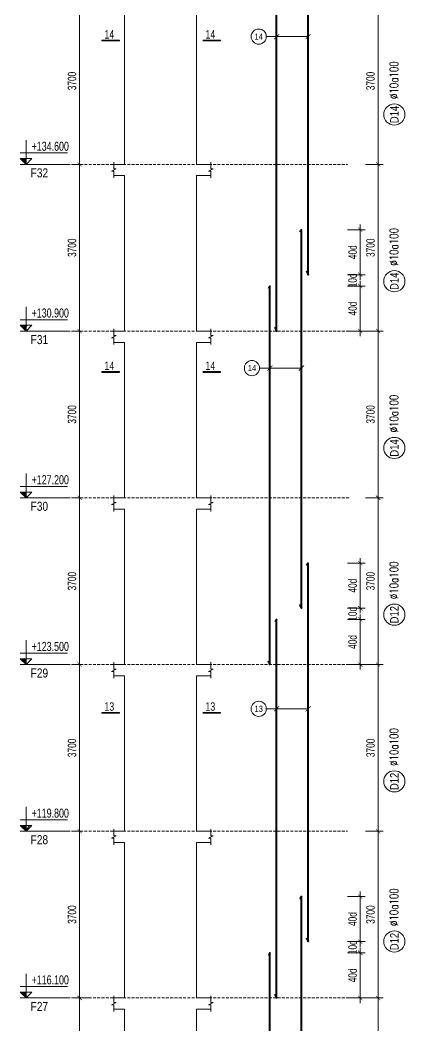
# Model space of a CAD drawing. Header units: millimetres. Extents: x 415878 to 795945, y 85573 to 378758.
# Drawn here: x 415878 to 424421, y 216810 to 239131 of the extents above; entities that cross this region are included whole.
import ezdxf
from ezdxf.enums import TextEntityAlignment as Align

# ---------------------------------------------------------------- set-up
doc = ezdxf.new("R2010")
doc.units = ezdxf.units.MM
doc.linetypes.add('DASHED2', pattern=[9.524999999999999, 6.35, -3.175])
doc.layers.get('0').update_dxf_attribs({"lineweight": 20})
doc.layers.get('Defpoints').update_dxf_attribs({"color": 151, "lineweight": 9})
for name, color, linetype, lineweight in [('NDC_S_ANNO', 7, 'Continuous', 20), ('NDC_S_CONTINUOUS', 3, 'Continuous', 20), ('NDC_S_DIM', 1, 'Continuous', 15), ('NDC_S_ENG TITLE', 3, 'Continuous', 20), ('NDC_S_HATCH MATERIAL', 8, 'Continuous', 13), ('NDC_S_LEADER', 1, 'Continuous', 15), ('NDC_S_REBAR NO.', 7, 'Continuous', 20), ('NDC_S_REBAR NO. BOX', 1, 'Continuous', 9), ('NDC_S_STIRRUP', 4, 'Continuous', 40), ('NDC_S_TEXT SYMBOL', 7, 'Continuous', 20), ('NDC_S_VN TEXT', 7, 'Continuous', 20)]:
    doc.layers.add(name, color=color, linetype=linetype, lineweight=lineweight)
doc.styles.add('NDC_ANNO', font='', dxfattribs={"width": 0.8})
doc.styles.add('NDC_ARIAL', font='arial.ttf', dxfattribs={"width": 0.85})
doc.styles.add('NDC_DIM', font='', dxfattribs={"width": 0.75})
doc.styles.add('NDC_ROMANS', font='romans.shx', dxfattribs={"width": 0.7})
doc.styles.add('NDC_VIE TXT', font='arial.ttf', dxfattribs={"width": 0.8})
doc.styles.get('NDC_ANNO').set_extended_font_data('Dotum')
doc.styles.get('NDC_DIM').set_extended_font_data('Dotum')
doc.dimstyles.new('NDC_dim_75', dxfattribs={"dimscale": 75, "dimtxt": 2.5, "dimasz": 1.5, "dimexe": 1.5, "dimexo": 2.5, "dimgap": 1, "dimtad": 1, "dimdec": 0, "dimzin": 0, "dimdsep": 46, "dimtxsty": 'NDC_DIM', "dimblk": 'DIMMARK', "dimcen": 0.09, "dimdle": 1.2, "dimclrd": 1, "dimclre": 1, "dimclrt": 3, "dimadec": 0, "dimazin": 0, "dimtfac": 1, "dimtdec": 0, "dimtix": 1, "dimtofl": 0, "dimtmove": 0, "dimatfit": 3, "dimfxl": 8, "dimfxlon": 1, "dimtolj": 1, "dimtzin": 0, "dimarcsym": 0})

# ---------------------------------------------------------------- blocks, each defined once
blk = doc.blocks.new('DIMMARK')
at = {"layer": 'NDC_S_DIM', "color": 1}
blk.add_line((-1.5, 0), (1, 0), dxfattribs=at)
at = {"layer": 'NDC_S_DIM', "color": 2, "const_width": 0.1}
blk.add_lwpolyline([(-0.4242640687119285, -0.4242640687119285), (0.4242640687119285, 0.4242640687119285)], dxfattribs=at)
blk = doc.blocks.new('*D834')
at = {"layer": 'Defpoints', "color": 0, "transparency": 16777216}
for p in [(417199.4336846803, 217429.3984995254), (417641.2754156945, 217429.3984995254), (417641.2754156945, 213729.3984995254)]:
    blk.add_point(p, dxfattribs=at)
at = {"layer": 'NDC_S_HATCH MATERIAL', "color": 1, "lineweight": -2, "transparency": 16777216}
for p, q in [((417453.7754156945, 217429.3984995254), (417086.9336846803, 217429.3984995254)), ((417199.4336846803, 213841.8984995254), (417199.4336846803, 217316.8984995254)), ((417453.7754156945, 213729.3984995254), (417086.9336846803, 213729.3984995254))]:
    blk.add_line(p, q, dxfattribs=at)
at = {"layer": 'NDC_S_HATCH MATERIAL', "color": 1, "lineweight": -2, "transparency": 16777216, "xscale": 112.5, "yscale": 112.5, "zscale": 112.5}
for p, rotation in [((417199.4336846803, 217429.3984995254), 90), ((417199.4336846803, 213729.3984995254), 270)]:
    blk.add_blockref('DIMMARK', p, dxfattribs=dict(at, rotation=rotation))
at = {"layer": 'NDC_S_HATCH MATERIAL', "color": 3, "transparency": 16777216, "insert": (417030.6836846803, 215579.3984995254), "char_height": 187.5, "attachment_point": 5, "rotation": 90, "style": 'NDC_DIM'}
blk.add_mtext('\\A1;3700', dxfattribs=at)
blk = doc.blocks.new('*D835')
at = {"layer": 'Defpoints', "color": 0, "transparency": 16777216}
for p in [(417199.4336846806, 221129.3984995254), (417461.7399424271, 221129.3984995254), (417641.2754156945, 217429.3984995254)]:
    blk.add_point(p, dxfattribs=at)
at = {"layer": 'NDC_S_HATCH MATERIAL', "color": 1, "lineweight": -2, "transparency": 16777216}
for p, q in [((417274.2399424271, 221129.3984995254), (417086.9336846806, 221129.3984995254)), ((417199.4336846806, 217541.8984995254), (417199.4336846806, 221016.8984995254)), ((417453.7754156945, 217429.3984995254), (417086.9336846806, 217429.3984995254))]:
    blk.add_line(p, q, dxfattribs=at)
at = {"layer": 'NDC_S_HATCH MATERIAL', "color": 1, "lineweight": -2, "transparency": 16777216, "xscale": 112.5, "yscale": 112.5, "zscale": 112.5}
for p, rotation in [((417199.4336846806, 221129.3984995254), 90), ((417199.4336846806, 217429.3984995254), 270)]:
    blk.add_blockref('DIMMARK', p, dxfattribs=dict(at, rotation=rotation))
at = {"layer": 'NDC_S_HATCH MATERIAL', "color": 3, "transparency": 16777216, "insert": (417030.6836846805, 219279.3984995254), "char_height": 187.5, "attachment_point": 5, "rotation": 90, "style": 'NDC_DIM'}
blk.add_mtext('\\A1;3700', dxfattribs=at)
blk = doc.blocks.new('*D836')
at = {"layer": 'Defpoints', "color": 0, "transparency": 16777216}
for p in [(417199.4336846808, 224829.3984995254), (417461.7399424271, 224829.3984995254), (417461.7399424271, 221129.3984995254)]:
    blk.add_point(p, dxfattribs=at)
at = {"layer": 'NDC_S_HATCH MATERIAL', "color": 1, "lineweight": -2, "transparency": 16777216}
for p, q in [((417274.2399424271, 224829.3984995254), (417086.9336846808, 224829.3984995254)), ((417199.4336846808, 221241.8984995254), (417199.4336846808, 224716.8984995254)), ((417274.2399424271, 221129.3984995254), (417086.9336846808, 221129.3984995254))]:
    blk.add_line(p, q, dxfattribs=at)
at = {"layer": 'NDC_S_HATCH MATERIAL', "color": 1, "lineweight": -2, "transparency": 16777216, "xscale": 112.5, "yscale": 112.5, "zscale": 112.5}
for p, rotation in [((417199.4336846808, 224829.3984995254), 90), ((417199.4336846808, 221129.3984995254), 270)]:
    blk.add_blockref('DIMMARK', p, dxfattribs=dict(at, rotation=rotation))
at = {"layer": 'NDC_S_HATCH MATERIAL', "color": 3, "transparency": 16777216, "insert": (417030.6836846807, 222979.3984995254), "char_height": 187.5, "attachment_point": 5, "rotation": 90, "style": 'NDC_DIM'}
blk.add_mtext('\\A1;3700', dxfattribs=at)
blk = doc.blocks.new('*D837')
at = {"layer": 'Defpoints', "color": 0, "transparency": 16777216}
for p in [(417199.433684681, 228529.3984995254), (417461.7399424271, 228529.3984995254), (417461.7399424271, 224829.3984995254)]:
    blk.add_point(p, dxfattribs=at)
at = {"layer": 'NDC_S_HATCH MATERIAL', "color": 1, "lineweight": -2, "transparency": 16777216}
for p, q in [((417274.2399424271, 228529.3984995254), (417086.933684681, 228529.3984995254)), ((417199.433684681, 224941.8984995254), (417199.433684681, 228416.8984995254)), ((417274.2399424271, 224829.3984995254), (417086.933684681, 224829.3984995254))]:
    blk.add_line(p, q, dxfattribs=at)
at = {"layer": 'NDC_S_HATCH MATERIAL', "color": 1, "lineweight": -2, "transparency": 16777216, "xscale": 112.5, "yscale": 112.5, "zscale": 112.5}
for p, rotation in [((417199.433684681, 228529.3984995254), 90), ((417199.433684681, 224829.3984995254), 270)]:
    blk.add_blockref('DIMMARK', p, dxfattribs=dict(at, rotation=rotation))
at = {"layer": 'NDC_S_HATCH MATERIAL', "color": 3, "transparency": 16777216, "insert": (417030.683684681, 226679.3984995254), "char_height": 187.5, "attachment_point": 5, "rotation": 90, "style": 'NDC_DIM'}
blk.add_mtext('\\A1;3700', dxfattribs=at)
blk = doc.blocks.new('*D838')
at = {"layer": 'Defpoints', "color": 0, "transparency": 16777216}
for p in [(417199.4336846813, 232229.3984995254), (417461.7399424273, 232229.3984995254), (417461.7399424271, 228529.3984995254)]:
    blk.add_point(p, dxfattribs=at)
at = {"layer": 'NDC_S_HATCH MATERIAL', "color": 1, "lineweight": -2, "transparency": 16777216}
for p, q in [((417274.2399424273, 232229.3984995254), (417086.9336846813, 232229.3984995254)), ((417199.4336846813, 228641.8984995254), (417199.4336846813, 232116.8984995254)), ((417274.2399424271, 228529.3984995254), (417086.9336846813, 228529.3984995254))]:
    blk.add_line(p, q, dxfattribs=at)
at = {"layer": 'NDC_S_HATCH MATERIAL', "color": 1, "lineweight": -2, "transparency": 16777216, "xscale": 112.5, "yscale": 112.5, "zscale": 112.5}
for p, rotation in [((417199.4336846813, 232229.3984995254), 90), ((417199.4336846813, 228529.3984995254), 270)]:
    blk.add_blockref('DIMMARK', p, dxfattribs=dict(at, rotation=rotation))
at = {"layer": 'NDC_S_HATCH MATERIAL', "color": 3, "transparency": 16777216, "insert": (417030.6836846812, 230379.3984995254), "char_height": 187.5, "attachment_point": 5, "rotation": 90, "style": 'NDC_DIM'}
blk.add_mtext('\\A1;3700', dxfattribs=at)
blk = doc.blocks.new('*D839')
at = {"layer": 'Defpoints', "color": 0, "transparency": 16777216}
for p in [(417199.4336846815, 235929.3984995254), (417461.7399424273, 235929.3984995254), (417461.7399424273, 232229.3984995254)]:
    blk.add_point(p, dxfattribs=at)
at = {"layer": 'NDC_S_HATCH MATERIAL', "color": 1, "lineweight": -2, "transparency": 16777216}
for p, q in [((417274.2399424273, 235929.3984995254), (417086.9336846815, 235929.3984995254)), ((417199.4336846815, 232341.8984995254), (417199.4336846815, 235816.8984995254)), ((417274.2399424273, 232229.3984995254), (417086.9336846815, 232229.3984995254))]:
    blk.add_line(p, q, dxfattribs=at)
at = {"layer": 'NDC_S_HATCH MATERIAL', "color": 1, "lineweight": -2, "transparency": 16777216, "xscale": 112.5, "yscale": 112.5, "zscale": 112.5}
for p, rotation in [((417199.4336846815, 235929.3984995254), 90), ((417199.4336846815, 232229.3984995254), 270)]:
    blk.add_blockref('DIMMARK', p, dxfattribs=dict(at, rotation=rotation))
at = {"layer": 'NDC_S_HATCH MATERIAL', "color": 3, "transparency": 16777216, "insert": (417030.6836846814, 234079.3984995254), "char_height": 187.5, "attachment_point": 5, "rotation": 90, "style": 'NDC_DIM'}
blk.add_mtext('\\A1;3700', dxfattribs=at)
blk = doc.blocks.new('*D840')
at = {"layer": 'Defpoints', "color": 0, "transparency": 16777216}
for p in [(417199.4336846817, 239629.3984995254), (417684.4834177055, 239629.3984995254), (417461.7399424273, 235929.3984995254)]:
    blk.add_point(p, dxfattribs=at)
at = {"layer": 'NDC_S_HATCH MATERIAL', "color": 1, "lineweight": -2, "transparency": 16777216}
for p, q in [((417496.9834177055, 239629.3984995254), (417086.9336846817, 239629.3984995254)), ((417199.4336846817, 236041.8984995254), (417199.4336846817, 239516.8984995254)), ((417274.2399424273, 235929.3984995254), (417086.9336846817, 235929.3984995254))]:
    blk.add_line(p, q, dxfattribs=at)
at = {"layer": 'NDC_S_HATCH MATERIAL', "color": 1, "lineweight": -2, "transparency": 16777216, "xscale": 112.5, "yscale": 112.5, "zscale": 112.5}
for p, rotation in [((417199.4336846817, 239629.3984995254), 90), ((417199.4336846817, 235929.3984995254), 270)]:
    blk.add_blockref('DIMMARK', p, dxfattribs=dict(at, rotation=rotation))
at = {"layer": 'NDC_S_HATCH MATERIAL', "color": 3, "transparency": 16777216, "insert": (417030.6836846817, 237779.3984995254), "char_height": 187.5, "attachment_point": 5, "rotation": 90, "style": 'NDC_DIM'}
blk.add_mtext('\\A1;3700', dxfattribs=at)
blk = doc.blocks.new('*D902')
at = {"layer": 'Defpoints', "color": 0, "transparency": 16777216}
for p in [(419794.5496749418, 218429.3984995248), (423428.612312771, 218429.3984995248), (419794.5496749418, 217429.3984995249)]:
    blk.add_point(p, dxfattribs=at)
at = {"layer": 'NDC_S_HATCH MATERIAL', "color": 1, "lineweight": -2, "transparency": 16777216}
for p, q in [((423147.362312771, 218429.3984995248), (423541.112312771, 218429.3984995248)), ((423428.612312771, 217541.8984995249), (423428.612312771, 218316.8984995248)), ((423147.362312771, 217429.3984995249), (423541.112312771, 217429.3984995249))]:
    blk.add_line(p, q, dxfattribs=at)
at = {"layer": 'NDC_S_HATCH MATERIAL', "color": 1, "lineweight": -2, "transparency": 16777216, "xscale": 112.5, "yscale": 112.5, "zscale": 112.5}
for p, rotation in [((423428.612312771, 218429.3984995248), 90), ((423428.612312771, 217429.3984995249), 270)]:
    blk.add_blockref('DIMMARK', p, dxfattribs=dict(at, rotation=rotation))
at = {"layer": 'NDC_S_HATCH MATERIAL', "color": 3, "transparency": 16777216, "insert": (423259.8623127709, 217929.3984995249), "char_height": 187.5, "attachment_point": 5, "rotation": 90, "style": 'NDC_DIM'}
blk.add_mtext('\\A1;\\A1;\\A1;40d', dxfattribs=at)
blk = doc.blocks.new('*D903')
at = {"layer": 'Defpoints', "color": 0, "transparency": 16777216}
for p in [(419794.5496749418, 218679.3984995248), (423428.6123127714, 218679.3984995248), (419794.5496749418, 218429.3984995248)]:
    blk.add_point(p, dxfattribs=at)
at = {"layer": 'NDC_S_HATCH MATERIAL', "color": 1, "lineweight": -2, "transparency": 16777216}
for p, q in [((423428.6123127714, 218791.8984995248), (423428.6123127714, 218904.3984995248)), ((423147.3623127714, 218679.3984995248), (423541.1123127714, 218679.3984995248)), ((423147.3623127714, 218429.3984995248), (423541.1123127714, 218429.3984995248)), ((423428.6123127714, 218316.8984995248), (423428.6123127714, 218204.3984995248))]:
    blk.add_line(p, q, dxfattribs=at)
at = {"layer": 'NDC_S_HATCH MATERIAL', "color": 1, "lineweight": -2, "transparency": 16777216, "xscale": 112.5, "yscale": 112.5, "zscale": 112.5}
for p, rotation in [((423428.6123127714, 218679.3984995248), 270), ((423428.6123127714, 218429.3984995248), 90)]:
    blk.add_blockref('DIMMARK', p, dxfattribs=dict(at, rotation=rotation))
at = {"layer": 'NDC_S_HATCH MATERIAL', "color": 3, "transparency": 16777216, "insert": (423259.8623127714, 218554.3984995248), "char_height": 187.5, "attachment_point": 5, "rotation": 90, "style": 'NDC_DIM'}
blk.add_mtext('\\A1;\\A1;\\A1;10d', dxfattribs=at)
blk = doc.blocks.new('*D904')
at = {"layer": 'Defpoints', "color": 0, "transparency": 16777216}
for p in [(419794.5496749418, 219679.3984995248), (423428.6123127719, 219679.3984995248), (419794.5496749418, 218679.3984995248)]:
    blk.add_point(p, dxfattribs=at)
at = {"layer": 'NDC_S_HATCH MATERIAL', "color": 1, "lineweight": -2, "transparency": 16777216}
for p, q in [((423147.3623127719, 219679.3984995248), (423541.1123127719, 219679.3984995248)), ((423428.6123127719, 218791.8984995248), (423428.6123127719, 219566.8984995248)), ((423147.3623127719, 218679.3984995248), (423541.1123127719, 218679.3984995248))]:
    blk.add_line(p, q, dxfattribs=at)
at = {"layer": 'NDC_S_HATCH MATERIAL', "color": 1, "lineweight": -2, "transparency": 16777216, "xscale": 112.5, "yscale": 112.5, "zscale": 112.5}
for p, rotation in [((423428.6123127719, 219679.3984995248), 90), ((423428.6123127719, 218679.3984995248), 270)]:
    blk.add_blockref('DIMMARK', p, dxfattribs=dict(at, rotation=rotation))
at = {"layer": 'NDC_S_HATCH MATERIAL', "color": 3, "transparency": 16777216, "insert": (423259.8623127718, 219179.3984995248), "char_height": 187.5, "attachment_point": 5, "rotation": 90, "style": 'NDC_DIM'}
blk.add_mtext('\\A1;\\A1;\\A1;40d', dxfattribs=at)
blk = doc.blocks.new('*D905')
at = {"layer": 'Defpoints', "color": 0, "transparency": 16777216}
for p in [(419794.5496749418, 225829.3984995248), (423428.6123127723, 225829.3984995248), (419794.5496749418, 224829.3984995249)]:
    blk.add_point(p, dxfattribs=at)
at = {"layer": 'NDC_S_HATCH MATERIAL', "color": 1, "lineweight": -2, "transparency": 16777216}
for p, q in [((423147.3623127723, 225829.3984995248), (423541.1123127723, 225829.3984995248)), ((423428.6123127723, 224941.8984995249), (423428.6123127723, 225716.8984995248)), ((423147.3623127723, 224829.3984995249), (423541.1123127723, 224829.3984995249))]:
    blk.add_line(p, q, dxfattribs=at)
at = {"layer": 'NDC_S_HATCH MATERIAL', "color": 1, "lineweight": -2, "transparency": 16777216, "xscale": 112.5, "yscale": 112.5, "zscale": 112.5}
for p, rotation in [((423428.6123127723, 225829.3984995248), 90), ((423428.6123127723, 224829.3984995249), 270)]:
    blk.add_blockref('DIMMARK', p, dxfattribs=dict(at, rotation=rotation))
at = {"layer": 'NDC_S_HATCH MATERIAL', "color": 3, "transparency": 16777216, "insert": (423259.8623127722, 225329.3984995249), "char_height": 187.5, "attachment_point": 5, "rotation": 90, "style": 'NDC_DIM'}
blk.add_mtext('\\A1;\\A1;\\A1;40d', dxfattribs=at)
blk = doc.blocks.new('*D906')
at = {"layer": 'Defpoints', "color": 0, "transparency": 16777216}
for p in [(419794.5496749418, 226079.3984995247), (423428.6123127727, 226079.3984995247), (419794.5496749418, 225829.3984995248)]:
    blk.add_point(p, dxfattribs=at)
at = {"layer": 'NDC_S_HATCH MATERIAL', "color": 1, "lineweight": -2, "transparency": 16777216}
for p, q in [((423428.6123127727, 226191.8984995247), (423428.6123127727, 226304.3984995247)), ((423147.3623127727, 226079.3984995247), (423541.1123127727, 226079.3984995247)), ((423147.3623127727, 225829.3984995248), (423541.1123127727, 225829.3984995248)), ((423428.6123127727, 225716.8984995248), (423428.6123127727, 225604.3984995248))]:
    blk.add_line(p, q, dxfattribs=at)
at = {"layer": 'NDC_S_HATCH MATERIAL', "color": 1, "lineweight": -2, "transparency": 16777216, "xscale": 112.5, "yscale": 112.5, "zscale": 112.5}
for p, rotation in [((423428.6123127727, 226079.3984995247), 270), ((423428.6123127727, 225829.3984995248), 90)]:
    blk.add_blockref('DIMMARK', p, dxfattribs=dict(at, rotation=rotation))
at = {"layer": 'NDC_S_HATCH MATERIAL', "color": 3, "transparency": 16777216, "insert": (423259.8623127727, 225954.3984995248), "char_height": 187.5, "attachment_point": 5, "rotation": 90, "style": 'NDC_DIM'}
blk.add_mtext('\\A1;\\A1;\\A1;10d', dxfattribs=at)
blk = doc.blocks.new('*D907')
at = {"layer": 'Defpoints', "color": 0, "transparency": 16777216}
for p in [(419794.5496749418, 227079.3984995247), (423428.6123127732, 227079.3984995247), (419794.5496749418, 226079.3984995247)]:
    blk.add_point(p, dxfattribs=at)
at = {"layer": 'NDC_S_HATCH MATERIAL', "color": 1, "lineweight": -2, "transparency": 16777216}
for p, q in [((423147.3623127732, 227079.3984995247), (423541.1123127732, 227079.3984995247)), ((423428.6123127732, 226191.8984995247), (423428.6123127732, 226966.8984995247)), ((423147.3623127732, 226079.3984995247), (423541.1123127732, 226079.3984995247))]:
    blk.add_line(p, q, dxfattribs=at)
at = {"layer": 'NDC_S_HATCH MATERIAL', "color": 1, "lineweight": -2, "transparency": 16777216, "xscale": 112.5, "yscale": 112.5, "zscale": 112.5}
for p, rotation in [((423428.6123127732, 227079.3984995247), 90), ((423428.6123127732, 226079.3984995247), 270)]:
    blk.add_blockref('DIMMARK', p, dxfattribs=dict(at, rotation=rotation))
at = {"layer": 'NDC_S_HATCH MATERIAL', "color": 3, "transparency": 16777216, "insert": (423259.8623127731, 226579.3984995248), "char_height": 187.5, "attachment_point": 5, "rotation": 90, "style": 'NDC_DIM'}
blk.add_mtext('\\A1;\\A1;\\A1;40d', dxfattribs=at)
blk = doc.blocks.new('*D908')
at = {"layer": 'Defpoints', "color": 0, "transparency": 16777216}
for p in [(419794.5496749418, 233229.3984995248), (423428.6123127731, 233229.3984995248), (419794.5496749418, 232229.3984995249)]:
    blk.add_point(p, dxfattribs=at)
at = {"layer": 'NDC_S_HATCH MATERIAL', "color": 1, "lineweight": -2, "transparency": 16777216}
for p, q in [((423147.3623127731, 233229.3984995248), (423541.1123127731, 233229.3984995248)), ((423428.6123127731, 232341.8984995249), (423428.6123127731, 233116.8984995248)), ((423147.3623127731, 232229.3984995249), (423541.1123127731, 232229.3984995249))]:
    blk.add_line(p, q, dxfattribs=at)
at = {"layer": 'NDC_S_HATCH MATERIAL', "color": 1, "lineweight": -2, "transparency": 16777216, "xscale": 112.5, "yscale": 112.5, "zscale": 112.5}
for p, rotation in [((423428.6123127731, 233229.3984995248), 90), ((423428.6123127731, 232229.3984995249), 270)]:
    blk.add_blockref('DIMMARK', p, dxfattribs=dict(at, rotation=rotation))
at = {"layer": 'NDC_S_HATCH MATERIAL', "color": 3, "transparency": 16777216, "insert": (423259.862312773, 232729.3984995249), "char_height": 187.5, "attachment_point": 5, "rotation": 90, "style": 'NDC_DIM'}
blk.add_mtext('\\A1;\\A1;\\A1;40d', dxfattribs=at)
blk = doc.blocks.new('*D909')
at = {"layer": 'Defpoints', "color": 0, "transparency": 16777216}
for p in [(419794.5496749418, 233479.3984995248), (423428.6123127735, 233479.3984995248), (419794.5496749418, 233229.3984995248)]:
    blk.add_point(p, dxfattribs=at)
at = {"layer": 'NDC_S_HATCH MATERIAL', "color": 1, "lineweight": -2, "transparency": 16777216}
for p, q in [((423428.6123127735, 233591.8984995248), (423428.6123127735, 233704.3984995248)), ((423147.3623127735, 233479.3984995248), (423541.1123127735, 233479.3984995248)), ((423147.3623127735, 233229.3984995248), (423541.1123127735, 233229.3984995248)), ((423428.6123127735, 233116.8984995248), (423428.6123127735, 233004.3984995248))]:
    blk.add_line(p, q, dxfattribs=at)
at = {"layer": 'NDC_S_HATCH MATERIAL', "color": 1, "lineweight": -2, "transparency": 16777216, "xscale": 112.5, "yscale": 112.5, "zscale": 112.5}
for p, rotation in [((423428.6123127735, 233479.3984995248), 270), ((423428.6123127735, 233229.3984995248), 90)]:
    blk.add_blockref('DIMMARK', p, dxfattribs=dict(at, rotation=rotation))
at = {"layer": 'NDC_S_HATCH MATERIAL', "color": 3, "transparency": 16777216, "insert": (423259.8623127735, 233354.3984995248), "char_height": 187.5, "attachment_point": 5, "rotation": 90, "style": 'NDC_DIM'}
blk.add_mtext('\\A1;\\A1;\\A1;10d', dxfattribs=at)
blk = doc.blocks.new('*D910')
at = {"layer": 'Defpoints', "color": 0, "transparency": 16777216}
for p in [(419794.5496749418, 234479.3984995248), (423428.612312774, 234479.3984995248), (419794.5496749418, 233479.3984995248)]:
    blk.add_point(p, dxfattribs=at)
at = {"layer": 'NDC_S_HATCH MATERIAL', "color": 1, "lineweight": -2, "transparency": 16777216}
for p, q in [((423147.362312774, 234479.3984995248), (423541.112312774, 234479.3984995248)), ((423428.612312774, 233591.8984995248), (423428.612312774, 234366.8984995248)), ((423147.362312774, 233479.3984995248), (423541.112312774, 233479.3984995248))]:
    blk.add_line(p, q, dxfattribs=at)
at = {"layer": 'NDC_S_HATCH MATERIAL', "color": 1, "lineweight": -2, "transparency": 16777216, "xscale": 112.5, "yscale": 112.5, "zscale": 112.5}
for p, rotation in [((423428.612312774, 234479.3984995248), 90), ((423428.612312774, 233479.3984995248), 270)]:
    blk.add_blockref('DIMMARK', p, dxfattribs=dict(at, rotation=rotation))
at = {"layer": 'NDC_S_HATCH MATERIAL', "color": 3, "transparency": 16777216, "insert": (423259.8623127739, 233979.3984995248), "char_height": 187.5, "attachment_point": 5, "rotation": 90, "style": 'NDC_DIM'}
blk.add_mtext('\\A1;\\A1;\\A1;40d', dxfattribs=at)
blk = doc.blocks.new('*D948')
at = {"layer": 'Defpoints', "color": 0, "transparency": 16777216}
for p in [(419794.5496749418, 217429.3984995254), (423826.9947222936, 217429.3984995254), (419794.5496749418, 213729.3984995254)]:
    blk.add_point(p, dxfattribs=at)
at = {"layer": 'NDC_S_VN TEXT', "color": 1, "lineweight": -2, "transparency": 16777216}
for p, q in [((423545.7447222936, 217429.3984995254), (423939.4947222936, 217429.3984995254)), ((423826.9947222936, 213841.8984995254), (423826.9947222936, 217316.8984995254)), ((423545.7447222936, 213729.3984995254), (423939.4947222936, 213729.3984995254))]:
    blk.add_line(p, q, dxfattribs=at)
at = {"layer": 'NDC_S_VN TEXT', "color": 1, "lineweight": -2, "transparency": 16777216, "xscale": 112.5, "yscale": 112.5, "zscale": 112.5}
for p, rotation in [((423826.9947222936, 217429.3984995254), 90), ((423826.9947222936, 213729.3984995254), 270)]:
    blk.add_blockref('DIMMARK', p, dxfattribs=dict(at, rotation=rotation))
at = {"layer": 'NDC_S_VN TEXT', "color": 3, "transparency": 16777216, "insert": (423658.2447222936, 215579.3984995254), "char_height": 187.5, "attachment_point": 5, "rotation": 90, "style": 'NDC_DIM'}
blk.add_mtext('\\A1;3700', dxfattribs=at)
blk = doc.blocks.new('*D949')
at = {"layer": 'Defpoints', "color": 0, "transparency": 16777216}
for p in [(419794.5496749418, 221129.3984995257), (423826.9947222939, 221129.3984995257), (419794.5496749418, 217429.3984995254)]:
    blk.add_point(p, dxfattribs=at)
at = {"layer": 'NDC_S_VN TEXT', "color": 1, "lineweight": -2, "transparency": 16777216}
for p, q in [((423545.7447222939, 221129.3984995257), (423939.4947222939, 221129.3984995257)), ((423826.9947222939, 217541.8984995254), (423826.9947222939, 221016.8984995257)), ((423545.7447222939, 217429.3984995254), (423939.4947222939, 217429.3984995254))]:
    blk.add_line(p, q, dxfattribs=at)
at = {"layer": 'NDC_S_VN TEXT', "color": 1, "lineweight": -2, "transparency": 16777216, "xscale": 112.5, "yscale": 112.5, "zscale": 112.5}
for p, rotation in [((423826.9947222939, 221129.3984995257), 90), ((423826.9947222939, 217429.3984995254), 270)]:
    blk.add_blockref('DIMMARK', p, dxfattribs=dict(at, rotation=rotation))
at = {"layer": 'NDC_S_VN TEXT', "color": 3, "transparency": 16777216, "insert": (423658.2447222938, 219279.3984995256), "char_height": 187.5, "attachment_point": 5, "rotation": 90, "style": 'NDC_DIM'}
blk.add_mtext('\\A1;3700', dxfattribs=at)
blk = doc.blocks.new('*D950')
at = {"layer": 'Defpoints', "color": 0, "transparency": 16777216}
for p in [(419794.5496749418, 224829.3984995254), (423826.9947222941, 224829.3984995254), (419794.5496749418, 221129.3984995257)]:
    blk.add_point(p, dxfattribs=at)
at = {"layer": 'NDC_S_VN TEXT', "color": 1, "lineweight": -2, "transparency": 16777216}
for p, q in [((423545.7447222941, 224829.3984995254), (423939.4947222941, 224829.3984995254)), ((423826.9947222941, 221241.8984995257), (423826.9947222941, 224716.8984995254)), ((423545.7447222941, 221129.3984995257), (423939.4947222941, 221129.3984995257))]:
    blk.add_line(p, q, dxfattribs=at)
at = {"layer": 'NDC_S_VN TEXT', "color": 1, "lineweight": -2, "transparency": 16777216, "xscale": 112.5, "yscale": 112.5, "zscale": 112.5}
for p, rotation in [((423826.9947222941, 224829.3984995254), 90), ((423826.9947222941, 221129.3984995257), 270)]:
    blk.add_blockref('DIMMARK', p, dxfattribs=dict(at, rotation=rotation))
at = {"layer": 'NDC_S_VN TEXT', "color": 3, "transparency": 16777216, "insert": (423658.244722294, 222979.3984995256), "char_height": 187.5, "attachment_point": 5, "rotation": 90, "style": 'NDC_DIM'}
blk.add_mtext('\\A1;3700', dxfattribs=at)
blk = doc.blocks.new('*D951')
at = {"layer": 'Defpoints', "color": 0, "transparency": 16777216}
for p in [(419794.5496749418, 228529.3984995254), (423826.9947222943, 228529.3984995254), (419794.5496749418, 224829.3984995254)]:
    blk.add_point(p, dxfattribs=at)
at = {"layer": 'NDC_S_VN TEXT', "color": 1, "lineweight": -2, "transparency": 16777216}
for p, q in [((423545.7447222943, 228529.3984995254), (423939.4947222943, 228529.3984995254)), ((423826.9947222943, 224941.8984995254), (423826.9947222943, 228416.8984995254)), ((423545.7447222943, 224829.3984995254), (423939.4947222943, 224829.3984995254))]:
    blk.add_line(p, q, dxfattribs=at)
at = {"layer": 'NDC_S_VN TEXT', "color": 1, "lineweight": -2, "transparency": 16777216, "xscale": 112.5, "yscale": 112.5, "zscale": 112.5}
for p, rotation in [((423826.9947222943, 228529.3984995254), 90), ((423826.9947222943, 224829.3984995254), 270)]:
    blk.add_blockref('DIMMARK', p, dxfattribs=dict(at, rotation=rotation))
at = {"layer": 'NDC_S_VN TEXT', "color": 3, "transparency": 16777216, "insert": (423658.2447222943, 226679.3984995254), "char_height": 187.5, "attachment_point": 5, "rotation": 90, "style": 'NDC_DIM'}
blk.add_mtext('\\A1;3700', dxfattribs=at)
blk = doc.blocks.new('*D952')
at = {"layer": 'Defpoints', "color": 0, "transparency": 16777216}
for p in [(419794.5496749418, 232229.3984995254), (423826.9947222946, 232229.3984995254), (419794.5496749418, 228529.3984995254)]:
    blk.add_point(p, dxfattribs=at)
at = {"layer": 'NDC_S_VN TEXT', "color": 1, "lineweight": -2, "transparency": 16777216}
for p, q in [((423545.7447222946, 232229.3984995254), (423939.4947222946, 232229.3984995254)), ((423826.9947222946, 228641.8984995254), (423826.9947222946, 232116.8984995254)), ((423545.7447222946, 228529.3984995254), (423939.4947222946, 228529.3984995254))]:
    blk.add_line(p, q, dxfattribs=at)
at = {"layer": 'NDC_S_VN TEXT', "color": 1, "lineweight": -2, "transparency": 16777216, "xscale": 112.5, "yscale": 112.5, "zscale": 112.5}
for p, rotation in [((423826.9947222946, 232229.3984995254), 90), ((423826.9947222946, 228529.3984995254), 270)]:
    blk.add_blockref('DIMMARK', p, dxfattribs=dict(at, rotation=rotation))
at = {"layer": 'NDC_S_VN TEXT', "color": 3, "transparency": 16777216, "insert": (423658.2447222945, 230379.3984995254), "char_height": 187.5, "attachment_point": 5, "rotation": 90, "style": 'NDC_DIM'}
blk.add_mtext('\\A1;3700', dxfattribs=at)
blk = doc.blocks.new('*D953')
at = {"layer": 'Defpoints', "color": 0, "transparency": 16777216}
for p in [(419794.5496749418, 235929.3984995257), (423826.9947222948, 235929.3984995257), (419794.5496749418, 232229.3984995254)]:
    blk.add_point(p, dxfattribs=at)
at = {"layer": 'NDC_S_VN TEXT', "color": 1, "lineweight": -2, "transparency": 16777216}
for p, q in [((423545.7447222948, 235929.3984995257), (423939.4947222948, 235929.3984995257)), ((423826.9947222948, 232341.8984995254), (423826.9947222948, 235816.8984995257)), ((423545.7447222948, 232229.3984995254), (423939.4947222948, 232229.3984995254))]:
    blk.add_line(p, q, dxfattribs=at)
at = {"layer": 'NDC_S_VN TEXT', "color": 1, "lineweight": -2, "transparency": 16777216, "xscale": 112.5, "yscale": 112.5, "zscale": 112.5}
for p, rotation in [((423826.9947222948, 235929.3984995257), 90), ((423826.9947222948, 232229.3984995254), 270)]:
    blk.add_blockref('DIMMARK', p, dxfattribs=dict(at, rotation=rotation))
at = {"layer": 'NDC_S_VN TEXT', "color": 3, "transparency": 16777216, "insert": (423658.2447222947, 234079.3984995256), "char_height": 187.5, "attachment_point": 5, "rotation": 90, "style": 'NDC_DIM'}
blk.add_mtext('\\A1;3700', dxfattribs=at)
blk = doc.blocks.new('*D954')
at = {"layer": 'Defpoints', "color": 0, "transparency": 16777216}
for p in [(419794.5496749418, 239629.3984995254), (423826.994722295, 239629.3984995254), (419794.5496749418, 235929.3984995257)]:
    blk.add_point(p, dxfattribs=at)
at = {"layer": 'NDC_S_VN TEXT', "color": 1, "lineweight": -2, "transparency": 16777216}
for p, q in [((423545.744722295, 239629.3984995254), (423939.494722295, 239629.3984995254)), ((423826.994722295, 236041.8984995257), (423826.994722295, 239516.8984995254)), ((423545.744722295, 235929.3984995257), (423939.494722295, 235929.3984995257))]:
    blk.add_line(p, q, dxfattribs=at)
at = {"layer": 'NDC_S_VN TEXT', "color": 1, "lineweight": -2, "transparency": 16777216, "xscale": 112.5, "yscale": 112.5, "zscale": 112.5}
for p, rotation in [((423826.994722295, 239629.3984995254), 90), ((423826.994722295, 235929.3984995257), 270)]:
    blk.add_blockref('DIMMARK', p, dxfattribs=dict(at, rotation=rotation))
at = {"layer": 'NDC_S_VN TEXT', "color": 3, "transparency": 16777216, "insert": (423658.244722295, 237779.3984995256), "char_height": 187.5, "attachment_point": 5, "rotation": 90, "style": 'NDC_DIM'}
blk.add_mtext('\\A1;3700', dxfattribs=at)
blk = doc.blocks.new('CD')
at = {"layer": 'NDC_S_ANNO'}
blk.add_hatch(color=3, dxfattribs=at).paths.add_polyline_path([(5.820766091346741e-10, 159.6954857552046), (-161.2010908627417, 159.6954857552046), (5.820766091346741e-10, -5.529727786779404e-10)])
at = {"layer": 'NDC_S_ANNO', "ltscale": 50}
h = blk.add_hatch(dxfattribs=at)
h.set_pattern_fill('ANSI31', color=256, scale=140.6250541793833, style=0)
h.set_pattern_definition([(45, (5.820766091346741e-10, 0), (-315.7122508925224, 315.7122508925224), [])])
h.paths.add_polyline_path([(5.820766091346741e-10, 159.6954857552046), (5.820766091346741e-10, -5.529727786779404e-10), (161.2010908930097, 159.6954857552046)])
for p, q in [((-159.2704896852956, 314.0833880473947), (1146.947077315999, 314.0833880473947)), ((1156.125648126763, 0), (-163.8695725132129, 0))]:
    blk.add_line(p, q, dxfattribs=at)
for points in [[(5.820766091346741e-10, 669.4950748638657), (5.820766091346741e-10, -5.529727786779404e-10)], [(5.820766091346741e-10, -5.529727786779404e-10), (-161.2010908627417, 159.6954857552046), (5.820766091346741e-10, 159.6954857552046)], [(5.820766091346741e-10, -5.529727786779404e-10), (161.2010908930097, 159.6954857552046), (5.820766091346741e-10, 159.6954857552046)]]:
    blk.add_lwpolyline(points, dxfattribs=at)
at = {"layer": 'NDC_S_TEXT SYMBOL', "color": 3, "style": 'NDC_DIM', "width": 0.7}
blk.add_attdef('COT', (153.9534816145897, 374.6377722059842), '', height=250, dxfattribs=at)
blk = doc.blocks.new('*U25')
at = {"layer": 'NDC_S_ANNO', "color": 0, "linetype": 'ByBlock', "lineweight": -2}
blk.add_line((-4.357142640116527, 0.002997111644365447), (1.000000217026004, 0.002999782974066001), dxfattribs=at)
at = {"layer": 'NDC_S_ANNO', "ltscale": 0.005, "const_width": 0.5}
blk.add_lwpolyline([(1.000000217026004, 0.002999782974066001), (-4.357142640116527, 0.002997111644365447)], dxfattribs=at)
at = {"layer": 'NDC_S_TEXT SYMBOL', "linetype": 'ByBlock', "lineweight": -2, "style": 'NDC_ANNO', "width": 0.8}
blk.add_attdef('DETAIL', text='', height=2.5, dxfattribs=at).set_placement((-0.635006858396082, 1.824862175366434), align=Align.MIDDLE_RIGHT)
blk = doc.blocks.new('*U26')
at = {"layer": 'NDC_S_ANNO', "color": 0, "linetype": 'ByBlock', "lineweight": -2}
blk.add_line((1.000000217026004, 0.002997111644368654), (-4.357142640116527, 0.002999782974062794), dxfattribs=at)
at = {"layer": 'NDC_S_ANNO', "ltscale": 0.005, "const_width": 0.5}
blk.add_lwpolyline([(1.000000217026004, 0.002999782974066001), (-4.357142640116527, 0.002997111644365447)], dxfattribs=at)
at = {"layer": 'NDC_S_TEXT SYMBOL', "linetype": 'ByBlock', "lineweight": -2, "style": 'NDC_ANNO', "width": 0.8}
blk.add_attdef('DETAIL', text='', height=2.5, dxfattribs=at).set_placement((-0.635006858396082, 1.824862175366434), align=Align.MIDDLE_RIGHT)
blk = doc.blocks.new('MATDUNGCOTC1')
at = {"layer": 'NDC_S_CONTINUOUS'}
for points in [[(417960.0416941411, 235929.3984995254), (418194.5496749418, 235929.3984995254), (418194.5496749418, 239379.3984995254), (417960.0416941411, 239379.3984995254)], [(420110.6740962226, 235929.3984995254), (419794.5496749418, 235929.3984995254), (419794.5496749418, 239379.3984995254), (420110.6740962226, 239379.3984995254)], [(417960.0416941411, 232229.3984995254), (418194.5496749418, 232229.3984995254), (418194.5496749418, 235679.3984995254), (417960.0416941411, 235679.3984995254)], [(420110.6740962226, 232229.3984995254), (419794.5496749418, 232229.3984995254), (419794.5496749418, 235679.3984995254), (420110.6740962226, 235679.3984995254)], [(417960.0416941411, 228529.3984995254), (418194.5496749418, 228529.3984995254), (418194.5496749418, 231979.3984995254), (417960.0416941411, 231979.3984995254)], [(420110.6740962226, 228529.3984995254), (419794.5496749418, 228529.3984995254), (419794.5496749418, 231979.3984995254), (420110.6740962226, 231979.3984995254)], [(417960.0416941411, 224829.3984995254), (418194.5496749418, 224829.3984995254), (418194.5496749418, 228279.3984995254), (417960.0416941411, 228279.3984995254)], [(420110.6740962226, 224829.3984995254), (419794.5496749418, 224829.3984995254), (419794.5496749418, 228279.3984995254), (420110.6740962226, 228279.3984995254)], [(417960.0416941411, 221129.3984995254), (418194.5496749418, 221129.3984995254), (418194.5496749418, 224579.3984995254), (417960.0416941411, 224579.3984995254)], [(420110.6740962226, 221129.3984995254), (419794.5496749418, 221129.3984995254), (419794.5496749418, 224579.3984995254), (420110.6740962226, 224579.3984995254)], [(417960.0416941411, 217429.3984995254), (418194.5496749418, 217429.3984995254), (418194.5496749418, 220879.3984995254), (417960.0416941411, 220879.3984995254)], [(420110.6740962226, 217429.3984995254), (419794.5496749418, 217429.3984995254), (419794.5496749418, 220879.3984995254), (420110.6740962226, 220879.3984995254)], [(417960.0416941411, 213729.3984995254), (418194.5496749418, 213729.3984995254), (418194.5496749418, 217179.3984995254), (417960.0416941411, 217179.3984995254)], [(420110.6740962226, 213729.3984995254), (419794.5496749418, 213729.3984995254), (419794.5496749418, 217179.3984995254), (420110.6740962226, 217179.3984995254)]]:
    blk.add_lwpolyline(points, dxfattribs=at)
at = {"layer": 'NDC_S_DIM', "ltscale": 40}
for points in [[(417960.0416941411, 235977.9441372676), (417960.0416941411, 235827.9441372676), (418010.0416941411, 235827.9441372676), (417910.0416941411, 235777.9441372676), (417960.0416941411, 235777.9441372676), (417960.0416941411, 235627.9441372676)], [(420110.6740962226, 235977.9441372676), (420110.6740962226, 235827.9441372676), (420160.6740962226, 235827.9441372676), (420060.6740962226, 235777.9441372676), (420110.6740962226, 235777.9441372676), (420110.6740962226, 235627.9441372676)], [(417960.0416941411, 232277.9441372676), (417960.0416941411, 232127.9441372676), (418010.0416941411, 232127.9441372676), (417910.0416941411, 232077.9441372676), (417960.0416941411, 232077.9441372676), (417960.0416941411, 231927.9441372676)], [(420110.6740962226, 232277.9441372676), (420110.6740962226, 232127.9441372676), (420160.6740962226, 232127.9441372676), (420060.6740962226, 232077.9441372676), (420110.6740962226, 232077.9441372676), (420110.6740962226, 231927.9441372676)], [(417960.0416941411, 228577.9441372676), (417960.0416941411, 228427.9441372676), (418010.0416941411, 228427.9441372676), (417910.0416941411, 228377.9441372676), (417960.0416941411, 228377.9441372676), (417960.0416941411, 228227.9441372676)], [(420110.6740962226, 228577.9441372676), (420110.6740962226, 228427.9441372676), (420160.6740962226, 228427.9441372676), (420060.6740962226, 228377.9441372676), (420110.6740962226, 228377.9441372676), (420110.6740962226, 228227.9441372676)], [(417960.0416941411, 224877.9441372676), (417960.0416941411, 224727.9441372676), (418010.0416941411, 224727.9441372676), (417910.0416941411, 224677.9441372676), (417960.0416941411, 224677.9441372676), (417960.0416941411, 224527.9441372676)], [(420110.6740962226, 224877.9441372676), (420110.6740962226, 224727.9441372676), (420160.6740962226, 224727.9441372676), (420060.6740962226, 224677.9441372676), (420110.6740962226, 224677.9441372676), (420110.6740962226, 224527.9441372676)], [(417960.0416941411, 221177.9441372676), (417960.0416941411, 221027.9441372676), (418010.0416941411, 221027.9441372676), (417910.0416941411, 220977.9441372676), (417960.0416941411, 220977.9441372676), (417960.0416941411, 220827.9441372676)], [(420110.6740962226, 221177.9441372676), (420110.6740962226, 221027.9441372676), (420160.6740962226, 221027.9441372676), (420060.6740962226, 220977.9441372676), (420110.6740962226, 220977.9441372676), (420110.6740962226, 220827.9441372676)], [(417960.0416941411, 217477.9441372676), (417960.0416941411, 217327.9441372676), (418010.0416941411, 217327.9441372676), (417910.0416941411, 217277.9441372676), (417960.0416941411, 217277.9441372676), (417960.0416941411, 217127.9441372676)], [(420110.6740962226, 217477.9441372676), (420110.6740962226, 217327.9441372676), (420160.6740962226, 217327.9441372676), (420060.6740962226, 217277.9441372676), (420110.6740962226, 217277.9441372676), (420110.6740962226, 217127.9441372676)]]:
    blk.add_lwpolyline(points, dxfattribs=at)
at = {"layer": 'NDC_S_HATCH MATERIAL', "linetype": 'DASHED2', "ltscale": 10}
for p, q in [((415877.8793179487, 235929.3984995254), (423147.3623127794, 235929.3984995254)), ((415877.8793179487, 232229.3984995254), (423147.3623127794, 232229.3984995254)), ((415877.8793179487, 228529.3984995254), (423209.1554853041, 228529.3984995251)), ((415877.8793179487, 224829.3984995254), (423219.1052880791, 224829.3984995254)), ((415877.8793179487, 221129.3984995254), (423147.3623127794, 221129.3984995254)), ((415877.8793179487, 217429.3984995254), (423147.3623127794, 217429.3984995254))]:
    blk.add_line(p, q, dxfattribs=at)
at = {"layer": 'NDC_S_LEADER', "ltscale": 0.005}
for centre in [(421175.2516528948, 238764.6761792588), (421025.251652893, 231407.7926901962), (421175.2516528937, 223846.2502358604)]:
    blk.add_circle(centre, 168.749999999483, dxfattribs=at)
at = {"layer": 'NDC_S_REBAR NO. BOX'}
for centre in [(424185.8370340259, 237035.3379536592), (424185.8370340256, 233335.3379536592), (424185.8370340254, 229635.337953659), (424185.8370340252, 225935.337953659), (424185.8370340249, 222235.3379536592), (424185.8370340247, 218681.6130560924)]:
    blk.add_circle(centre, 234.8327636705481, dxfattribs=at)
at = {"layer": 'NDC_S_STIRRUP'}
for points in [[(422233.1867700223, 233562.8430402988), (422273.1867700223, 233479.3984995254), (422273.1867700234, 241879.3984995255), (422239.6509448969, 241824.5513283256)], [(421533.1867700223, 232312.8430403025), (421573.1867700223, 232229.3984995291), (421573.1867700234, 240629.3984995256), (421539.6509448969, 240574.5513283257)], [(422083.1867700208, 226162.8430402988), (422123.1867700208, 226079.3984995254), (422123.1867700209, 234479.3984995254), (422089.6509448945, 234424.5513283256)], [(421383.1867700208, 224912.8430402988), (421423.1867700208, 224829.3984995254), (421423.1867700209, 233229.3984995255), (421389.6509448945, 233174.5513283256)], [(422233.1867700206, 218762.8430402988), (422273.1867700206, 218679.3984995254), (422273.1867700217, 227079.3984995254), (422239.6509448952, 227024.5513283255)], [(421533.1867700206, 217512.8430403025), (421573.1867700206, 217429.3984995291), (421573.1867700217, 225829.3984995255), (421539.6509448952, 225774.5513283256)], [(422083.1867700191, 211362.8430402988), (422123.1867700191, 211279.3984995254), (422123.1867700192, 219679.3984995254), (422089.6509448927, 219624.5513283256)], [(421383.1867700191, 210112.8430402988), (421423.1867700191, 210029.3984995254), (421423.1867700192, 218429.3984995255), (421389.6509448927, 218374.5513283256)]]:
    blk.add_lwpolyline(points, dxfattribs=at)
at = {"layer": 'NDC_S_DIM', "color": 2, "xscale": 75, "yscale": 75, "zscale": 75}
for name, p, values in [('*U25', (418015.2398956332, 238678.1293051826), {'DETAIL': '14'}), ('*U26', (420257.7560968006, 238678.1294253925), {'DETAIL': '14'}), ('*U25', (418015.2398956332, 231321.24581612), {'DETAIL': '14'}), ('*U26', (420257.7560968006, 231321.2459363298), {'DETAIL': '14'}), ('*U25', (418015.2398956332, 223759.7033617841), {'DETAIL': '13'}), ('*U26', (420257.7560968006, 223759.703481994), {'DETAIL': '13'})]:
    blk.add_blockref(name, p, dxfattribs=at).add_auto_attribs(values)
at = {"layer": 'NDC_S_DIM'}
ref = blk.add_blockref('CD', (416009.5602244331, 235929.3984995254), dxfattribs=dict(at, xscale=0.8035714285714284, yscale=0.8035714285714284, zscale=0.8035714285714284))
ref.add_attrib('COT', '+134.600', (416133.2728435877, 236230.4467093337), dxfattribs={"layer": '0', "color": 3, "height": 200.8928571428572, "style": 'NDC_DIM', "width": 0.75})
ref = blk.add_blockref('CD', (416009.5602244331, 232229.3984995254), dxfattribs=dict(at, xscale=0.8035714285714284, yscale=0.8035714285714284, zscale=0.8035714285714284))
ref.add_attrib('COT', '+130.900', (416133.2728435877, 232530.4467093337), dxfattribs={"layer": '0', "color": 3, "height": 200.8928571428572, "style": 'NDC_DIM', "width": 0.75})
ref = blk.add_blockref('CD', (416009.5602244331, 228529.3984995254), dxfattribs=dict(at, xscale=0.8035714285714284, yscale=0.8035714285714284, zscale=0.8035714285714284))
ref.add_attrib('COT', '+127.200', (416133.2728435877, 228830.4467093337), dxfattribs={"layer": '0', "color": 3, "height": 200.8928571428572, "style": 'NDC_DIM', "width": 0.75})
ref = blk.add_blockref('CD', (416009.5602244331, 224829.3984995254), dxfattribs=dict(at, xscale=0.8035714285714284, yscale=0.8035714285714284, zscale=0.8035714285714284))
ref.add_attrib('COT', '+123.500', (416133.2728435877, 225130.4467093337), dxfattribs={"layer": '0', "color": 3, "height": 200.8928571428572, "style": 'NDC_DIM', "width": 0.75})
ref = blk.add_blockref('CD', (416009.5602244331, 221129.3984995254), dxfattribs=dict(at, xscale=0.8035714285714284, yscale=0.8035714285714284, zscale=0.8035714285714284))
ref.add_attrib('COT', '+119.800', (416133.2728435877, 221430.4467093337), dxfattribs={"layer": '0', "color": 3, "height": 200.8928571428572, "style": 'NDC_DIM', "width": 0.75})
ref = blk.add_blockref('CD', (416009.5602244331, 217429.3984995254), dxfattribs=dict(at, xscale=0.8035714285714284, yscale=0.8035714285714284, zscale=0.8035714285714284))
ref.add_attrib('COT', '+116.100', (416133.2728435877, 217730.4467093337), dxfattribs={"layer": '0', "color": 3, "height": 200.8928571428572, "style": 'NDC_DIM', "width": 0.75})
at = {"layer": 'NDC_S_ENG TITLE', "ltscale": 3, "style": 'NDC_ROMANS', "width": 0.75}
for p in [(424270.9152393072, 237379.6129162934), (424270.9152393069, 233679.6129162934), (424270.9152393067, 229979.6129162932), (424270.9152393065, 226279.6129162932), (424270.9152393062, 222579.6129162934), (424270.915239306, 219025.8880187267)]:
    blk.add_text('%%C10a100', height=187.5, rotation=90, dxfattribs=at).set_placement(p)
at = {"layer": 'NDC_S_REBAR NO.', "style": 'NDC_ARIAL', "width": 0.8}
for s, p in [('D14', (424185.8370340259, 237035.3379536592)), ('D14', (424185.8370340256, 233335.3379536592)), ('D14', (424185.8370340254, 229635.337953659)), ('D12', (424185.8370340252, 225935.337953659)), ('D12', (424185.8370340249, 222235.3379536592)), ('D12', (424185.8370340247, 218681.6130560924))]:
    blk.add_text(s, height=187.5, rotation=90, dxfattribs=at).set_placement(p, align=Align.MIDDLE_CENTER)
at = {"layer": 'NDC_S_VN TEXT', "style": 'NDC_ARIAL', "width": 0.85}
for s, p in [('14', (421175.2516528948, 238764.6761792588)), ('14', (421025.251652893, 231407.7926901962)), ('13', (421175.2516528937, 223846.2502358604))]:
    blk.add_text(s, height=134.9999999995864, dxfattribs=at).set_placement(p, align=Align.MIDDLE_CENTER)
at = {"layer": 'NDC_S_VN TEXT', "style": 'NDC_VIE TXT', "width": 0.8}
for s, p in [('F32', (416112.2991454075, 235740.9813457644)), ('F31', (416112.2991454075, 232040.9813457644)), ('F30', (416112.2991454075, 228340.9813457644)), ('F29', (416112.2991454075, 224640.9813457644)), ('F28', (416112.2991454075, 220940.9813457644)), ('F27', (416112.2991454075, 217240.9813457644))]:
    blk.add_text(s, height=200.8928571428571, dxfattribs=at).set_placement(p, align=Align.MIDDLE_LEFT)
at = {"layer": 'NDC_S_HATCH MATERIAL'}
for base, p1, p2, picture, middle in [((417199.4336846817, 239629.3984995254), (417461.7399424273, 235929.3984995254), (417684.4834177055, 239629.3984995254), '*D840', (417030.6836846817, 237779.3984995254)), ((417199.4336846815, 235929.3984995254), (417461.7399424273, 232229.3984995254), (417461.7399424273, 235929.3984995254), '*D839', (417030.6836846814, 234079.3984995254)), ((417199.4336846813, 232229.3984995254), (417461.7399424271, 228529.3984995254), (417461.7399424273, 232229.3984995254), '*D838', (417030.6836846812, 230379.3984995254)), ((417199.433684681, 228529.3984995254), (417461.7399424271, 224829.3984995254), (417461.7399424271, 228529.3984995254), '*D837', (417030.683684681, 226679.3984995254)), ((417199.4336846808, 224829.3984995254), (417461.7399424271, 221129.3984995254), (417461.7399424271, 224829.3984995254), '*D836', (417030.6836846807, 222979.3984995254)), ((417199.4336846806, 221129.3984995254), (417641.2754156945, 217429.3984995254), (417461.7399424271, 221129.3984995254), '*D835', (417030.6836846805, 219279.3984995254)), ((417199.4336846803, 217429.3984995254), (417641.2754156945, 213729.3984995254), (417641.2754156945, 217429.3984995254), '*D834', (417030.6836846803, 215579.3984995254))]:
    dim = blk.add_linear_dim(base=base, p1=p1, p2=p2, angle=90, dimstyle='NDC_dim_75', override={"dimtmove": 1}, dxfattribs=at)
    dim.commit()
    dim.dimension.update_dxf_attribs({"geometry": picture, "text_midpoint": middle})
for base, p1, p2, text, picture, middle in [((423428.612312774, 234479.3984995248), (419794.5496749418, 233479.3984995248), (419794.5496749418, 234479.3984995248), '\\A1;\\A1;40d', '*D910', (423259.8623127739, 233979.3984995248)), ((423428.6123127735, 233479.3984995248), (419794.5496749418, 233229.3984995248), (419794.5496749418, 233479.3984995248), '\\A1;\\A1;10d', '*D909', (423259.8623127735, 233354.3984995248)), ((423428.6123127731, 233229.3984995248), (419794.5496749418, 232229.3984995249), (419794.5496749418, 233229.3984995248), '\\A1;\\A1;40d', '*D908', (423259.862312773, 232729.3984995249)), ((423428.6123127732, 227079.3984995247), (419794.5496749418, 226079.3984995247), (419794.5496749418, 227079.3984995247), '\\A1;\\A1;40d', '*D907', (423259.8623127731, 226579.3984995248)), ((423428.6123127727, 226079.3984995247), (419794.5496749418, 225829.3984995248), (419794.5496749418, 226079.3984995247), '\\A1;\\A1;10d', '*D906', (423259.8623127727, 225954.3984995248)), ((423428.6123127723, 225829.3984995248), (419794.5496749418, 224829.3984995249), (419794.5496749418, 225829.3984995248), '\\A1;\\A1;40d', '*D905', (423259.8623127722, 225329.3984995249)), ((423428.6123127719, 219679.3984995248), (419794.5496749418, 218679.3984995248), (419794.5496749418, 219679.3984995248), '\\A1;\\A1;40d', '*D904', (423259.8623127718, 219179.3984995248)), ((423428.6123127714, 218679.3984995248), (419794.5496749418, 218429.3984995248), (419794.5496749418, 218679.3984995248), '\\A1;\\A1;10d', '*D903', (423259.8623127714, 218554.3984995248)), ((423428.612312771, 218429.3984995248), (419794.5496749418, 217429.3984995249), (419794.5496749418, 218429.3984995248), '\\A1;\\A1;40d', '*D902', (423259.8623127709, 217929.3984995249))]:
    dim = blk.add_linear_dim(base=base, p1=p1, p2=p2, angle=90, text=text, dimstyle='NDC_dim_75', override={"dimtmove": 1, "dimfxl": 3.75}, dxfattribs=at)
    dim.commit()
    dim.dimension.update_dxf_attribs({"geometry": picture, "text_midpoint": middle})
at = {"layer": 'NDC_S_VN TEXT'}
for base, p1, p2, picture, middle in [((423826.994722295, 239629.3984995254), (419794.5496749418, 235929.3984995257), (419794.5496749418, 239629.3984995254), '*D954', (423658.244722295, 237779.3984995256)), ((423826.9947222948, 235929.3984995257), (419794.5496749418, 232229.3984995254), (419794.5496749418, 235929.3984995257), '*D953', (423658.2447222947, 234079.3984995256)), ((423826.9947222946, 232229.3984995254), (419794.5496749418, 228529.3984995254), (419794.5496749418, 232229.3984995254), '*D952', (423658.2447222945, 230379.3984995254)), ((423826.9947222943, 228529.3984995254), (419794.5496749418, 224829.3984995254), (419794.5496749418, 228529.3984995254), '*D951', (423658.2447222943, 226679.3984995254)), ((423826.9947222941, 224829.3984995254), (419794.5496749418, 221129.3984995257), (419794.5496749418, 224829.3984995254), '*D950', (423658.244722294, 222979.3984995256)), ((423826.9947222939, 221129.3984995257), (419794.5496749418, 217429.3984995254), (419794.5496749418, 221129.3984995257), '*D949', (423658.2447222938, 219279.3984995256)), ((423826.9947222936, 217429.3984995254), (419794.5496749418, 213729.3984995254), (419794.5496749418, 217429.3984995254), '*D948', (423658.2447222936, 215579.3984995254))]:
    dim = blk.add_linear_dim(base=base, p1=p1, p2=p2, angle=90, dimstyle='NDC_dim_75', override={"dimtmove": 1, "dimfxl": 3.75}, dxfattribs=at)
    dim.commit()
    dim.dimension.update_dxf_attribs({"geometry": picture, "text_midpoint": middle})
for points in [[(422273.1867700227, 238764.6761792588), (421344.0016528944, 238764.6761792588)], [(421573.1867700227, 238764.6761792588), (421344.0016528944, 238764.6761792588)], [(422123.1867700208, 231407.7926901962), (421194.0016528925, 231407.7926901962)], [(421423.1867700208, 231407.7926901962), (421194.0016528925, 231407.7926901962)], [(422273.1867700215, 223846.2502358604), (421344.0016528932, 223846.2502358604)], [(421573.1867700215, 223846.2502358604), (421344.0016528932, 223846.2502358604)]]:
    blk.add_leader(points, dimstyle='NDC_dim_75', override={"dimtmove": 1, "dimldrblk": 'ARCHTICK', "dimfxl": 3.75}, dxfattribs=at)

msp = doc.modelspace()

# ---------------------------------------------------------------- block references
at = {"layer": 'NDC_S_VN TEXT'}
msp.add_blockref('MATDUNGCOTC1', (0, 0), dxfattribs=at)

doc.saveas('drawing.dxf')
